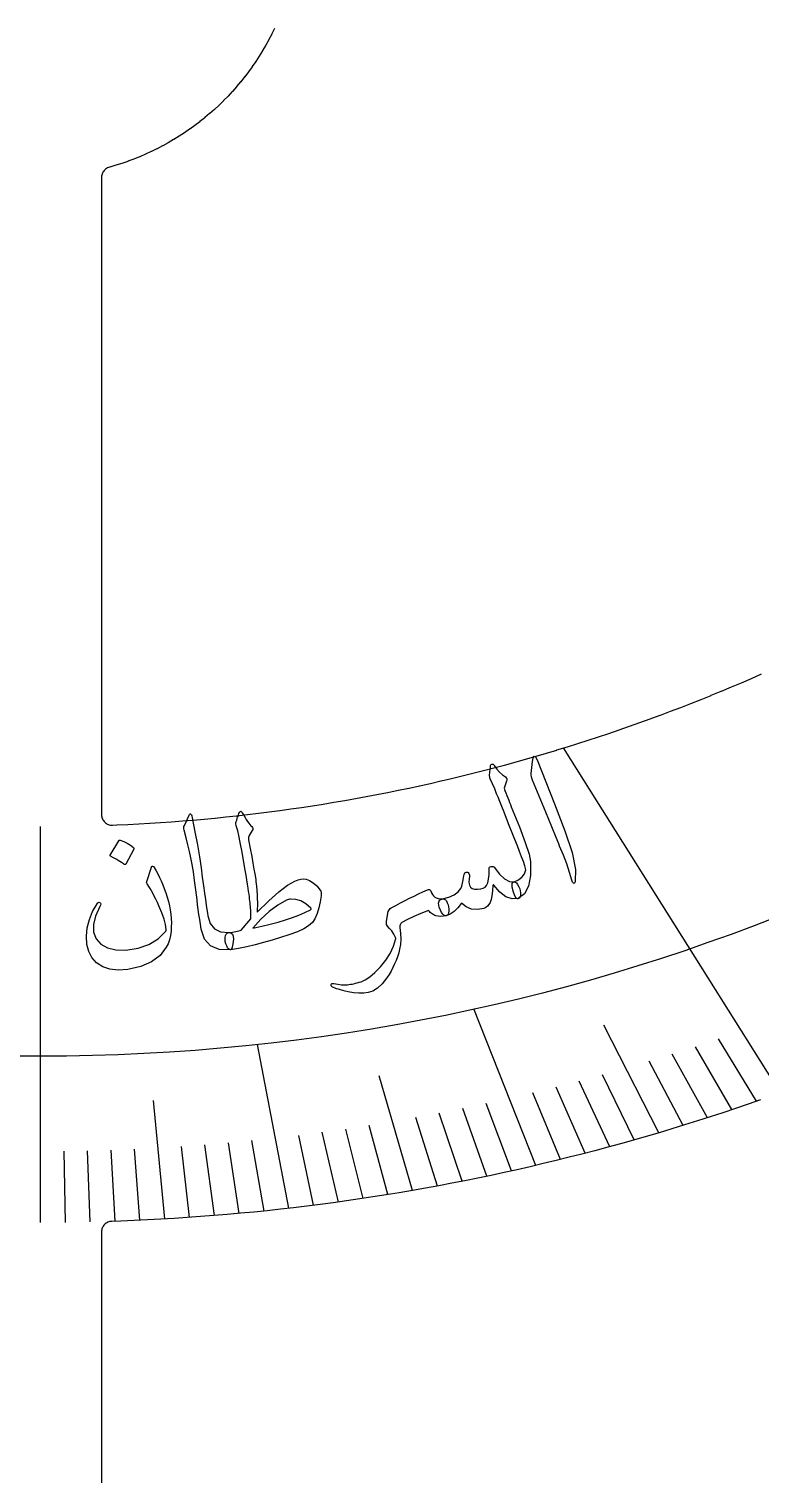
# Model space of a CAD drawing. Header units: millimetres. Extents: x -72 to 72, y -72 to 72.
# Drawn here: x -0.28 to 17.12, y -37.03 to -2.65 of the extents above; entities that cross this region are included whole.
import ezdxf

# ---------------------------------------------------------------- set-up
doc = ezdxf.new("R2010")
doc.units = ezdxf.units.MM
for name, color, linetype in [('CUT_INNER', 6, 'Continuous'), ('ENGRAVE', 7, 'Continuous'), ('ENGRAVE_FINE', 8, 'Continuous'), ('TEXT', 5, 'Continuous')]:
    doc.layers.add(name, color=color, linetype=linetype)

msp = doc.modelspace()

# ---------------------------------------------------------------- linework, layer by layer
at = {"layer": 'CUT_INNER'}
for points in [[(5.5663, -2.6344), (5.5014, -2.7674), (5.5, -2.7702), (5.4318, -2.9016), (5.4304, -2.9043), (5.359, -3.034), (5.3574, -3.0367), (5.2829, -3.1646), (5.2813, -3.1673), (5.2036, -3.2933), (5.202, -3.2959), (5.1212, -3.4201), (5.1195, -3.4226), (5.0358, -3.5447), (5.034, -3.5472), (4.9473, -3.6672), (4.9454, -3.6697), (4.8558, -3.7875), (4.8539, -3.7899), (4.7614, -3.9056), (4.7594, -3.9079), (4.6641, -4.0212), (4.6621, -4.0236), (4.564, -4.1345), (4.5619, -4.1368), (4.4611, -4.2452), (4.459, -4.2475), (4.3556, -4.3534), (4.3534, -4.3556), (4.2475, -4.459), (4.2452, -4.4611), (4.1368, -4.5619), (4.1345, -4.564), (4.0236, -4.6621), (4.0212, -4.6641), (3.9079, -4.7594), (3.9056, -4.7614), (3.7899, -4.8539), (3.7875, -4.8558), (3.6697, -4.9454), (3.6672, -4.9473), (3.5472, -5.034), (3.5447, -5.0358), (3.4226, -5.1195), (3.4201, -5.1212), (3.2959, -5.202), (3.2933, -5.2036), (3.1673, -5.2813), (3.1646, -5.2829), (3.0367, -5.3574), (3.034, -5.359), (2.9043, -5.4304), (2.9016, -5.4318), (2.7702, -5.5), (2.7674, -5.5014), (2.6344, -5.5663), (2.6316, -5.5676), (2.497, -5.6293), (2.4942, -5.6305), (2.3581, -5.6889), (2.3552, -5.6901), (2.2177, -5.745), (2.2149, -5.7461), (2.0761, -5.7977), (2.0732, -5.7988), (1.9332, -5.8469), (1.9303, -5.8479), (1.7891, -5.8926), (1.7862, -5.8935), (1.644, -5.9347), (1.641, -5.9356), (1.6353, -5.9371), (1.6112, -5.9447), (1.5881, -5.9548), (1.566, -5.9671), (1.5454, -5.9816), (1.5263, -5.9981), (1.5089, -6.0164), (1.4935, -6.0364), (1.4802, -6.0579), (1.4691, -6.0805), (1.4604, -6.1042), (1.4541, -6.1287), (1.4503, -6.1536), (1.449, -6.1788), (1.449, -21.3409), (1.4503, -21.366), (1.454, -21.3909), (1.4603, -21.4153), (1.469, -21.4389), (1.48, -21.4615), (1.4932, -21.4829), (1.5085, -21.5028), (1.5258, -21.5212), (1.5448, -21.5377), (1.5653, -21.5522), (1.5872, -21.5645), (1.6103, -21.5746), (1.6342, -21.5824), (1.6588, -21.5876), (1.6838, -21.5904), (1.709, -21.5907), (1.8167, -21.5864), (1.8183, -21.5863), (2.0762, -21.5745), (2.0777, -21.5744), (2.3356, -21.5609), (2.3371, -21.5608), (2.5948, -21.5458), (2.5964, -21.5457), (2.854, -21.5291), (2.8556, -21.529), (3.1131, -21.5108), (3.1146, -21.5107), (3.3721, -21.4909), (3.3736, -21.4907), (3.6309, -21.4694), (3.6324, -21.4693), (3.8896, -21.4463), (3.8911, -21.4462), (4.1482, -21.4217), (4.1497, -21.4215), (4.4065, -21.3954), (4.4081, -21.3952), (4.6648, -21.3676), (4.6663, -21.3674), (4.9228, -21.3382), (4.9243, -21.338), (5.1807, -21.3072), (5.1822, -21.307), (5.4384, -21.2746), (5.4399, -21.2744), (5.6958, -21.2404), (5.6974, -21.2402), (5.9531, -21.2047), (5.9546, -21.2045), (6.2101, -21.1674), (6.2116, -21.1671), (6.4669, -21.1285), (6.4684, -21.1282), (6.7235, -21.088), (6.725, -21.0878), (6.9798, -21.046), (6.9813, -21.0457), (7.2358, -21.0024), (7.2373, -21.0021), (7.4916, -20.9572), (7.4931, -20.9569), (7.747, -20.9104), (7.7485, -20.9101), (8.0022, -20.8621), (8.0037, -20.8618), (8.2571, -20.8122), (8.2586, -20.8119), (8.5117, -20.7608), (8.5132, -20.7605), (8.766, -20.7078), (8.7675, -20.7075), (9.0199, -20.6532), (9.0214, -20.6529), (9.2735, -20.5971), (9.275, -20.5967), (9.5267, -20.5394), (9.5282, -20.5391), (9.7796, -20.4802), (9.7811, -20.4798), (10.0321, -20.4194), (10.0336, -20.419), (10.2842, -20.3571), (10.2857, -20.3567), (10.536, -20.2932), (10.5375, -20.2928), (10.7873, -20.2278), (10.7888, -20.2274), (11.0383, -20.1608), (11.0398, -20.1604), (11.2888, -20.0923), (11.2903, -20.0919), (11.5389, -20.0223), (11.5404, -20.0219), (11.7886, -19.9507), (11.79, -19.9503), (12.0378, -19.8776), (12.0393, -19.8772), (12.2866, -19.803), (12.288, -19.8025), (12.5349, -19.7268), (12.5363, -19.7264), (12.7827, -19.6492), (12.7842, -19.6487), (13.0301, -19.57), (13.0315, -19.5695), (13.2769, -19.4892), (13.2784, -19.4888), (13.5233, -19.407), (13.5248, -19.4065), (13.7692, -19.3233), (13.7706, -19.3228), (14.0145, -19.2381), (14.0159, -19.2375), (14.2593, -19.1513), (14.2607, -19.1508), (14.5036, -19.0631), (14.505, -19.0625), (14.7473, -18.9733), (14.7487, -18.9728), (14.9905, -18.8821), (14.9919, -18.8815), (15.2331, -18.7894), (15.2345, -18.7888), (15.4751, -18.6952), (15.4765, -18.6946), (15.7166, -18.5995), (15.718, -18.5989), (15.9574, -18.5023), (15.9588, -18.5017), (16.1977, -18.4036), (16.1991, -18.403), (16.4373, -18.3035), (16.4388, -18.3029), (16.6764, -18.2019), (16.6778, -18.2013), (16.9148, -18.0989), (16.9162, -18.0982), (17.1525, -17.9943)], [(17.1345, -28.1248), (16.8345, -28.229), (16.534, -28.3314), (16.2328, -28.4319), (15.931, -28.5306), (15.6286, -28.6274), (15.3256, -28.7224), (15.0221, -28.8155), (14.718, -28.9067), (14.4133, -28.9961), (14.1081, -29.0836), (13.8023, -29.1692), (13.496, -29.253), (13.1893, -29.3348), (12.882, -29.4148), (12.5742, -29.4929), (12.266, -29.5691), (11.9573, -29.6435), (11.6481, -29.7159), (11.3386, -29.7864), (11.0286, -29.855), (10.7181, -29.9217), (10.4073, -29.9865), (10.0961, -30.0495), (9.7845, -30.1104), (9.4725, -30.1695), (9.1602, -30.2267), (8.8475, -30.2819), (8.5345, -30.3353), (8.2212, -30.3867), (7.9075, -30.4362), (7.5936, -30.4837), (7.2794, -30.5293), (6.9649, -30.573), (6.6501, -30.6148), (6.3351, -30.6546), (6.0199, -30.6926), (5.7044, -30.7285), (5.3887, -30.7626), (5.0728, -30.7947), (4.7568, -30.8248), (4.4405, -30.853), (4.1241, -30.8793), (3.8075, -30.9036), (3.4908, -30.926), (3.1739, -30.9465), (2.8569, -30.965), (2.5399, -30.9815), (2.2227, -30.9961), (1.9054, -31.0088), (1.6906, -31.0161), (1.6666, -31.018), (1.643, -31.0223), (1.6199, -31.0288), (1.5975, -31.0375), (1.5761, -31.0482), (1.5558, -31.061), (1.5368, -31.0757), (1.5193, -31.0922), (1.5034, -31.1102), (1.4894, -31.1297), (1.4773, -31.1504), (1.4672, -31.1722), (1.4593, -31.1949), (1.4536, -31.2182), (1.4502, -31.2419), (1.449, -31.2659), (1.449, -45.6839)]]:
    msp.add_lwpolyline(points, dxfattribs=at)
at = {"layer": 'ENGRAVE'}
for points in [[(17.6107, -27.955), (12.4448, -19.7547)], [(0, -31.0439), (0, -21.6254)], [(11.7884, -29.6833), (10.3108, -25.9626)], [(5.9076, -30.7056), (5.1579, -26.809)]]:
    msp.add_lwpolyline(points, dxfattribs=at)
msp.add_circle((0, 20.703), 47.7912, dxfattribs=at)
at = {"layer": 'ENGRAVE_FINE'}
for points in [[(14.7092, -28.9093), (13.4049, -26.346)], [(17.0322, -28.1606), (16.1347, -26.6767)], [(15.8724, -28.5495), (15.032, -27.038)], [(16.4527, -28.3587), (15.5837, -26.8607)], [(15.2912, -28.733), (14.4798, -27.2083)], [(8.8532, -30.281), (8.0549, -27.5507)], [(12.9587, -29.395), (12.2654, -27.8225)], [(13.5429, -29.2403), (12.8197, -27.679)], [(14.1264, -29.0784), (13.3736, -27.5288)], [(2.9554, -30.9594), (2.6867, -28.1445)], [(12.3739, -29.5427), (11.7107, -27.9593)], [(10.0287, -30.0628), (9.4877, -28.4411)], [(10.6158, -29.9433), (10.044, -28.3304)], [(11.2024, -29.8168), (10.5999, -28.2133)], [(7.676, -30.4714), (7.2598, -28.8193)], [(8.2648, -30.3796), (7.8172, -28.7344)], [(9.4412, -30.1753), (8.9312, -28.5453)], [(4.1369, -30.8783), (3.9114, -29.1955)], [(4.7274, -30.8275), (4.4699, -29.1486)], [(5.3176, -30.77), (5.0282, -29.0954)], [(6.4974, -30.6344), (6.1444, -28.97)], [(7.0868, -30.5563), (6.7022, -28.8978)], [(0.5912, -31.0405), (0.5589, -29.3455)], [(1.1824, -31.0304), (1.1178, -29.3361)], [(1.7735, -31.0135), (1.6767, -29.3205)], [(2.3645, -30.9899), (2.2355, -29.2986)], [(3.5462, -30.9222), (3.3529, -29.2361)]]:
    msp.add_lwpolyline(points, dxfattribs=at)
at = {"layer": 'TEXT'}
for points in [[(10.6829, -20.4074), (10.6925, -20.3281), (10.6996, -20.2653), (10.7042, -20.2191), (10.7065, -20.1893), (10.7093, -20.17), (10.7154, -20.1552), (10.7249, -20.1447), (10.7378, -20.1387), (10.7539, -20.1374), (10.7689, -20.1423), (10.7827, -20.1534), (10.7953, -20.1707), (10.855, -20.2559), (10.9192, -20.3299), (10.9879, -20.3927), (11.061, -20.4442), (11.0822, -20.4612), (11.0931, -20.4839), (11.0937, -20.5123), (11.084, -20.5465), (11.0277, -20.7078), (11.0503, -20.7672), (11.0727, -20.8255), (11.0947, -20.8827), (11.1165, -20.9388), (11.1381, -20.9938), (11.1593, -21.0477), (11.1803, -21.1005), (11.2009, -21.1521), (11.3929, -21.6303), (11.5336, -22.0065), (11.6222, -22.2812), (11.6581, -22.4544), (11.6579, -22.7863), (11.6092, -23.0443), (11.5123, -23.228), (11.3675, -23.3372), (11.363, -23.3384), (11.3585, -23.3395), (11.354, -23.3407), (11.3495, -23.3418), (11.3164, -23.3239), (11.2847, -23.2714), (11.2543, -23.1845), (11.2253, -23.0632), (11.218, -23.0174), (11.2222, -22.9817), (11.2378, -22.9559), (11.265, -22.9401), (11.3722, -22.8884), (11.4555, -22.8233), (11.5149, -22.7448), (11.5505, -22.6532), (11.5222, -22.5619), (11.4875, -22.4589), (11.4465, -22.3439), (11.3991, -22.2171), (11.3459, -22.0789), (11.2873, -21.9297), (11.2233, -21.7696), (11.1539, -21.5984), (11.0873, -21.4298), (11.0271, -21.2784), (10.9733, -21.1441), (10.9258, -21.027), (10.8851, -20.9269), (10.8518, -20.8438), (10.8257, -20.7776), (10.8069, -20.7283), (10.6993, -20.4879), (10.6916, -20.4634), (10.6863, -20.4419), (10.6834, -20.4232), (10.6829, -20.4074)], [(11.7077, -20.08), (11.7242, -19.9875), (11.7479, -19.9498), (11.779, -19.9669), (11.8176, -20.0388), (12.2268, -21.0825), (12.4786, -21.7229), (12.6465, -22.2441), (12.7287, -22.6469), (12.7242, -22.9313), (12.7157, -22.9569), (12.7059, -22.9722), (12.695, -22.9772), (12.6829, -22.9718), (12.6713, -22.9612), (12.6609, -22.9461), (12.6516, -22.9266), (12.6434, -22.9026), (12.5885, -22.713), (12.5213, -22.5145), (12.4422, -22.307), (12.3512, -22.0905), (12.3285, -22.0336), (12.2658, -21.8803), (12.1631, -21.6306), (12.021, -21.2844), (11.7014, -20.5178), (11.6874, -20.4762), (11.6784, -20.4367), (11.6746, -20.3993), (11.6759, -20.364)], [(4.7319, -21.2882), (4.7408, -21.2755), (4.749, -21.2668), (4.7566, -21.2622), (4.7636, -21.2617), (4.7724, -21.2647), (4.781, -21.2712), (4.7894, -21.2811), (4.7978, -21.2945), (4.832, -21.3525), (4.8644, -21.4061), (4.895, -21.4553), (4.9239, -21.5002), (4.9511, -21.54), (4.9768, -21.5743), (5.0011, -21.6029), (5.024, -21.626), (5.0411, -21.6452), (5.0486, -21.6667), (5.0465, -21.6905), (5.0347, -21.7166), (4.9613, -21.8399), (4.9524, -21.8607), (4.9477, -21.8839), (4.9471, -21.9095), (4.9506, -21.9375), (4.9896, -22.1495), (5.0236, -22.3362), (5.0525, -22.4977), (5.0763, -22.634), (5.0953, -22.7454), (5.1097, -22.832), (5.1195, -22.894), (5.1247, -22.9312), (5.1367, -23.0416), (5.146, -23.1467), (5.1527, -23.2462), (5.1568, -23.3404), (5.1585, -23.4291), (5.158, -23.5123), (5.1555, -23.59), (5.1509, -23.6623), (5.4295, -23.3903), (5.6708, -23.1761), (5.8764, -23.0203), (6.0474, -22.9233), (6.1251, -22.8929), (6.196, -22.8749), (6.2602, -22.8691), (6.3176, -22.8758), (6.4018, -22.9056), (6.4857, -22.9594), (6.5695, -23.0373), (6.6532, -23.1393), (6.6676, -23.1645), (6.6765, -23.1946), (6.6798, -23.2295), (6.6775, -23.2693), (6.6538, -23.4146), (6.6203, -23.5545), (6.577, -23.6888), (6.5238, -23.8175), (6.4661, -23.9037), (6.3781, -23.9836), (6.2599, -24.0573), (6.1113, -24.1244), (5.9096, -24.1975), (5.7083, -24.2654), (5.5075, -24.3278), (5.3071, -24.385), (5.1075, -24.4366), (4.9091, -24.4822), (4.7119, -24.522), (4.516, -24.5559), (4.4931, -24.5518), (4.4708, -24.5352), (4.4489, -24.5058), (4.4276, -24.4638), (4.4074, -24.4117), (4.3943, -24.3606), (4.3883, -24.3106), (4.3893, -24.2615), (4.398, -24.218), (4.4153, -24.1846), (4.441, -24.1611), (4.4753, -24.1477), (4.5218, -24.1405), (4.5657, -24.1329), (4.6069, -24.1249), (4.6455, -24.1167), (4.6816, -24.1086), (4.7151, -24.1014), (4.746, -24.095), (4.7745, -24.0894), (5.003, -23.8168), (5.0041, -23.8059), (5.0048, -23.7919), (5.0052, -23.7748), (5.0052, -23.7546), (5.0049, -23.7313), (5.0042, -23.7048), (5.0032, -23.6753), (5.0018, -23.6426), (4.9998, -23.6072), (4.997, -23.5692), (4.9932, -23.5288), (4.9887, -23.4859), (4.9836, -23.4407), (4.9783, -23.3936), (4.9727, -23.3445), (4.967, -23.2934), (4.9599, -23.2357), (4.9504, -23.1669), (4.9385, -23.0868), (4.9243, -22.9955), (4.9077, -22.8936), (4.889, -22.7817), (4.868, -22.6596), (4.8447, -22.5275), (4.7927, -22.2344), (4.7495, -22.0028), (4.7149, -21.8327), (4.6889, -21.7241), (4.67, -21.6545), (4.6568, -21.6015), (4.6492, -21.5651), (4.6473, -21.5453), (4.6563, -21.5065), (4.6657, -21.4699), (4.6757, -21.4355), (4.6861, -21.4034), (4.697, -21.373), (4.7083, -21.3436), (4.7199, -21.3154), (4.7319, -21.2882)], [(3.538, -21.3508), (3.5452, -21.3364), (3.5522, -21.3267), (3.559, -21.3215), (3.5657, -21.321), (3.5764, -21.3261), (3.5871, -21.3432), (3.5977, -21.3723), (3.6082, -21.4134), (3.673, -21.7495), (3.7297, -22.0605), (3.7778, -22.3465), (3.8175, -22.6075), (3.8479, -22.8309), (3.8756, -23.0312), (3.9005, -23.2083), (3.9225, -23.3622), (3.9414, -23.4929), (3.9569, -23.6005), (3.9688, -23.6849), (3.9773, -23.7462), (4.0342, -23.927), (4.1362, -24.0544), (4.2833, -24.1281), (4.4753, -24.1477), (4.529, -24.1561), (4.5657, -24.1844), (4.5854, -24.2328), (4.5881, -24.3012), (4.5774, -24.4105), (4.5618, -24.4894), (4.5413, -24.5379), (4.516, -24.5559), (4.2452, -24.5472), (4.039, -24.4614), (3.8977, -24.2994), (3.8213, -24.0618), (3.8027, -23.9466), (3.785, -23.8311), (3.7682, -23.7151), (3.7522, -23.5989), (3.7368, -23.4823), (3.7216, -23.3653), (3.7068, -23.2481), (3.6922, -23.1306), (3.6649, -22.9063), (3.6363, -22.7048), (3.6063, -22.5259), (3.575, -22.3698), (3.5411, -22.2201), (3.5032, -22.0607), (3.4615, -21.8917), (3.4159, -21.7129), (3.4092, -21.6806), (3.4076, -21.6507), (3.4111, -21.6233), (3.4197, -21.5983)], [(1.8571, -21.9602), (1.8623, -21.9543), (1.8697, -21.9506), (1.8795, -21.949), (1.8915, -21.9496), (1.9778, -21.9816), (2.0597, -22.0216), (2.1373, -22.0697), (2.2105, -22.1259), (2.2178, -22.1347), (2.2213, -22.1436), (2.221, -22.1528), (2.2168, -22.1621), (2.0273, -22.5182), (2.0199, -22.5268), (2.0101, -22.5293), (1.9978, -22.5256), (1.9829, -22.5157), (1.9701, -22.5072), (1.9499, -22.4944), (1.9224, -22.4774), (1.8875, -22.4561), (1.8447, -22.4306), (1.7936, -22.4008), (1.7341, -22.3668), (1.6662, -22.3284), (1.6572, -22.3219), (1.6525, -22.3153), (1.6523, -22.3084), (1.6564, -22.3014)], [(2.7052, -22.5998), (2.747, -22.6742), (2.7882, -22.7521), (2.8285, -22.8334), (2.8681, -22.9182), (2.9065, -23.007), (2.943, -23.1005), (2.9778, -23.1986), (3.0107, -23.3014), (3.04, -23.404), (3.0644, -23.5061), (3.0836, -23.6077), (3.0978, -23.7088), (3.1068, -23.8097), (3.1107, -23.9106), (3.1095, -24.0117), (3.103, -24.1128), (3.0879, -24.2194), (3.0641, -24.3187), (3.0316, -24.4105), (2.9904, -24.4949), (2.843, -24.6902), (2.6412, -24.8442), (2.3849, -24.9562), (2.0747, -25.0252), (1.8484, -25.0404), (1.6489, -25.0186), (1.4764, -24.9604), (1.3313, -24.866), (1.2212, -24.742), (1.1441, -24.5953), (1.0997, -24.426), (1.0879, -24.2342), (1.1089, -24.0303), (1.1589, -23.8335), (1.2375, -23.6439), (1.3444, -23.4613), (1.3616, -23.4403), (1.3784, -23.4283), (1.3949, -23.4255), (1.4112, -23.4319), (1.4266, -23.4456), (1.4315, -23.4654), (1.4258, -23.4912), (1.4096, -23.5231), (1.3045, -23.7523), (1.2546, -23.9575), (1.2608, -24.1388), (1.3239, -24.2963), (1.435, -24.4205), (1.59, -24.5066), (1.7886, -24.5539), (2.0305, -24.5619), (2.3205, -24.5197), (2.5756, -24.4303), (2.7952, -24.2942), (2.9788, -24.112), (2.9824, -24.1058), (2.9847, -24.0968), (2.9856, -24.085), (2.9852, -24.0705), (2.9711, -23.957), (2.9381, -23.8259), (2.8865, -23.6771), (2.8164, -23.5106), (2.7778, -23.427), (2.7407, -23.3493), (2.7052, -23.2774), (2.6714, -23.2115), (2.6388, -23.1516), (2.6072, -23.0983), (2.5767, -23.0515), (2.5472, -23.0111), (2.5331, -22.99), (2.5247, -22.9702), (2.5219, -22.9518), (2.5249, -22.9348), (2.638, -22.5903), (2.6492, -22.5699), (2.6642, -22.5647), (2.6828, -22.5747), (2.7052, -22.5998)], [(9.5636, -23.3442), (9.7173, -23.3012), (9.841, -23.2456), (9.9347, -23.1778), (9.9983, -23.0979), (10.0224, -23.0413), (10.0424, -22.9721), (10.0582, -22.8905), (10.0698, -22.7963), (10.0754, -22.7678), (10.0836, -22.7451), (10.0943, -22.7283), (10.1076, -22.7173), (10.1255, -22.7091), (10.1425, -22.7068), (10.1586, -22.7107), (10.1738, -22.7206), (10.1887, -22.737), (10.1987, -22.7569), (10.2036, -22.7803), (10.2034, -22.8072), (10.1961, -22.8783), (10.1939, -22.937), (10.1971, -22.9834), (10.2056, -23.0174), (10.232, -23.0624), (10.2731, -23.094), (10.3287, -23.1122), (10.3989, -23.117), (10.4738, -23.1091), (10.5347, -23.0916), (10.5813, -23.0645), (10.6139, -23.0279), (10.6419, -22.9634), (10.6614, -22.8744), (10.6725, -22.7612), (10.6751, -22.6235), (10.6765, -22.6068), (10.6851, -22.5929), (10.7009, -22.582), (10.7238, -22.5739), (10.7465, -22.5707), (10.7658, -22.5729), (10.7818, -22.5807), (10.7945, -22.5939), (10.9208, -22.7552), (11.0422, -22.8665), (11.1585, -22.9277), (11.2694, -22.9389), (11.2952, -22.9434), (11.3226, -22.9652), (11.3514, -23.0042), (11.3819, -23.0604), (11.4004, -23.1065), (11.4129, -23.1524), (11.4195, -23.1981), (11.4199, -23.2436), (11.4158, -23.2797), (11.4064, -23.3071), (11.3918, -23.3259), (11.372, -23.336), (11.2205, -23.3458), (11.0722, -23.2961), (10.9275, -23.1869), (10.7866, -23.0185), (10.7794, -23.0097), (10.7733, -23.0077), (10.7683, -23.0125), (10.7643, -23.024), (10.7544, -23.1563), (10.7399, -23.2681), (10.7208, -23.3593), (10.6971, -23.4298), (10.669, -23.4802), (10.6344, -23.5211), (10.5932, -23.5524), (10.5455, -23.574), (10.3946, -23.5994), (10.2552, -23.5872), (10.1278, -23.5373), (10.0123, -23.45), (9.9285, -23.5594), (9.8402, -23.6451), (9.7475, -23.7069), (9.6507, -23.745), (9.6235, -23.7445), (9.5966, -23.731), (9.5698, -23.7048), (9.5433, -23.6656), (9.4846, -23.5395), (9.4685, -23.4439), (9.4949, -23.3788), (9.5636, -23.3442)], [(5.9463, -23.3511), (5.9236, -23.3551), (5.9006, -23.3607), (5.8773, -23.3682), (5.8536, -23.3774), (5.6436, -23.4935), (5.4402, -23.6426), (5.2429, -23.825), (5.0513, -24.0406), (5.2628, -23.9962), (5.4627, -23.9487), (5.651, -23.8982), (5.8278, -23.845), (5.9929, -23.7889), (6.1464, -23.7297), (6.2882, -23.6676), (6.4184, -23.6026), (6.4303, -23.5954), (6.4358, -23.5874), (6.4348, -23.5786), (6.4274, -23.5691), (6.3132, -23.4641), (6.1951, -23.3928), (6.0728, -23.3552), (5.9463, -23.3511)], [(9.6597, -23.743), (9.5879, -23.7554), (9.5221, -23.7599), (9.4623, -23.7566), (9.4087, -23.7456), (9.3841, -23.738), (9.3605, -23.7278), (9.3379, -23.7151), (9.3162, -23.6999), (9.295, -23.6828), (9.2739, -23.6645), (9.2528, -23.645), (9.2318, -23.6244), (9.0485, -23.6913), (8.882, -23.7609), (8.7323, -23.8335), (8.5994, -23.9092), (8.5727, -23.9315), (8.5557, -23.9582), (8.5483, -23.9895), (8.5507, -24.0253), (8.5667, -24.171), (8.571, -24.3056), (8.5635, -24.4291), (8.5441, -24.5415), (8.5207, -24.6308), (8.4931, -24.7192), (8.4612, -24.8065), (8.425, -24.8929), (8.3845, -24.978), (8.3396, -25.0615), (8.2903, -25.1434), (8.2366, -25.2237), (8.1284, -25.3624), (8.019, -25.4668), (7.9087, -25.537), (7.7979, -25.5729), (7.6879, -25.5852), (7.5707, -25.5863), (7.4463, -25.5762), (7.3148, -25.5548), (7.2499, -25.5401), (7.1904, -25.5253), (7.1365, -25.5104), (7.088, -25.4956), (7.0448, -25.481), (7.0065, -25.4671), (6.9731, -25.4539), (6.9447, -25.4413), (6.927, -25.4296), (6.9156, -25.4157), (6.9105, -25.3998), (6.9117, -25.3817), (6.9189, -25.366), (6.932, -25.3568), (6.9509, -25.3542), (6.9755, -25.3583), (7.0724, -25.3761), (7.1592, -25.3866), (7.236, -25.3899), (7.3026, -25.386), (7.3368, -25.3823), (7.3729, -25.3771), (7.4109, -25.3704), (7.4508, -25.3623), (7.4925, -25.3526), (7.5361, -25.3415), (7.5815, -25.3288), (7.6288, -25.3147), (7.7264, -25.2706), (7.8357, -25.1967), (7.9564, -25.0926), (8.0881, -24.9585), (8.2134, -24.8047), (8.3152, -24.642), (8.3938, -24.4705), (8.4491, -24.2904), (8.4513, -24.283), (8.4512, -24.2761), (8.4488, -24.2696), (8.4441, -24.2635), (8.4019, -24.181), (8.3558, -24.1085), (8.3057, -24.046), (8.2517, -23.9934), (8.2325, -23.9564), (8.2296, -23.8862), (8.2428, -23.783), (8.272, -23.6466), (8.283, -23.6191), (8.2987, -23.5953), (8.3192, -23.5752), (8.3445, -23.5588), (8.4563, -23.499), (8.5664, -23.441), (8.6749, -23.3847), (8.7819, -23.3301), (8.8879, -23.2774), (8.9936, -23.2269), (9.0989, -23.1784), (9.204, -23.132), (9.2297, -23.1237), (9.2515, -23.1244), (9.2693, -23.134), (9.2832, -23.1526), (9.3021, -23.1975), (9.3245, -23.237), (9.3505, -23.2711), (9.3801, -23.2997), (9.4153, -23.3202), (9.4591, -23.3341), (9.5116, -23.3414), (9.5726, -23.3422), (9.6039, -23.3479), (9.6319, -23.3654), (9.6566, -23.3947), (9.678, -23.4358), (9.6949, -23.4834), (9.7062, -23.5323), (9.7119, -23.5824), (9.7119, -23.6337), (9.7061, -23.6778), (9.6955, -23.7107), (9.68, -23.7325), (9.6597, -23.743)]]:
    msp.add_lwpolyline(points, close=True, dxfattribs=at)

doc.saveas('drawing.dxf')
